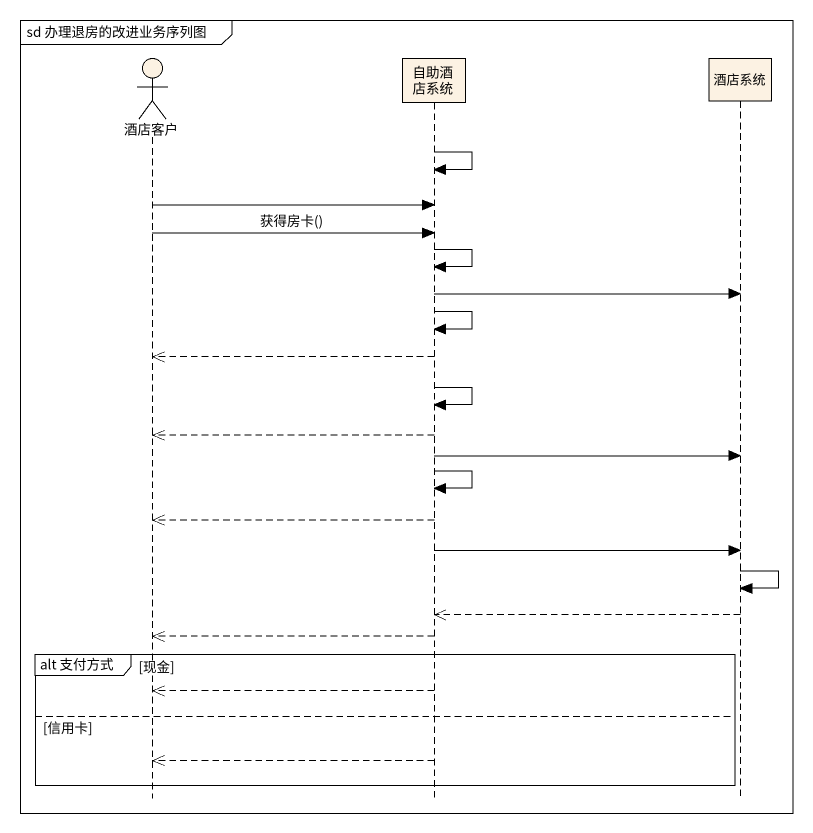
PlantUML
@startuml
mainframe sd 办理退房的改进业务序列图
hide footbox
actor 酒店客户 #FCF2E3
participant 自助酒店系统 #FCF2E3
participant 酒店系统 #FCF2E3

自助酒店系统 -> 自助酒店系统
酒店客户 -> 自助酒店系统
酒店客户 -> 自助酒店系统 : 获得房卡()
自助酒店系统 -> 自助酒店系统
自助酒店系统 -> 酒店系统
自助酒店系统 -> 自助酒店系统
自助酒店系统 -->> 酒店客户
自助酒店系统 -> 自助酒店系统
自助酒店系统 -->> 酒店客户
自助酒店系统 -> 酒店系统
自助酒店系统 -> 自助酒店系统
自助酒店系统 -->> 酒店客户
自助酒店系统 -> 酒店系统
酒店系统 -> 酒店系统
酒店系统 -->> 自助酒店系统
自助酒店系统 -->> 酒店客户
group alt 支付方式 [现金]
  自助酒店系统 -->> 酒店客户
else 信用卡
  自助酒店系统 -->> 酒店客户
end
@enduml
